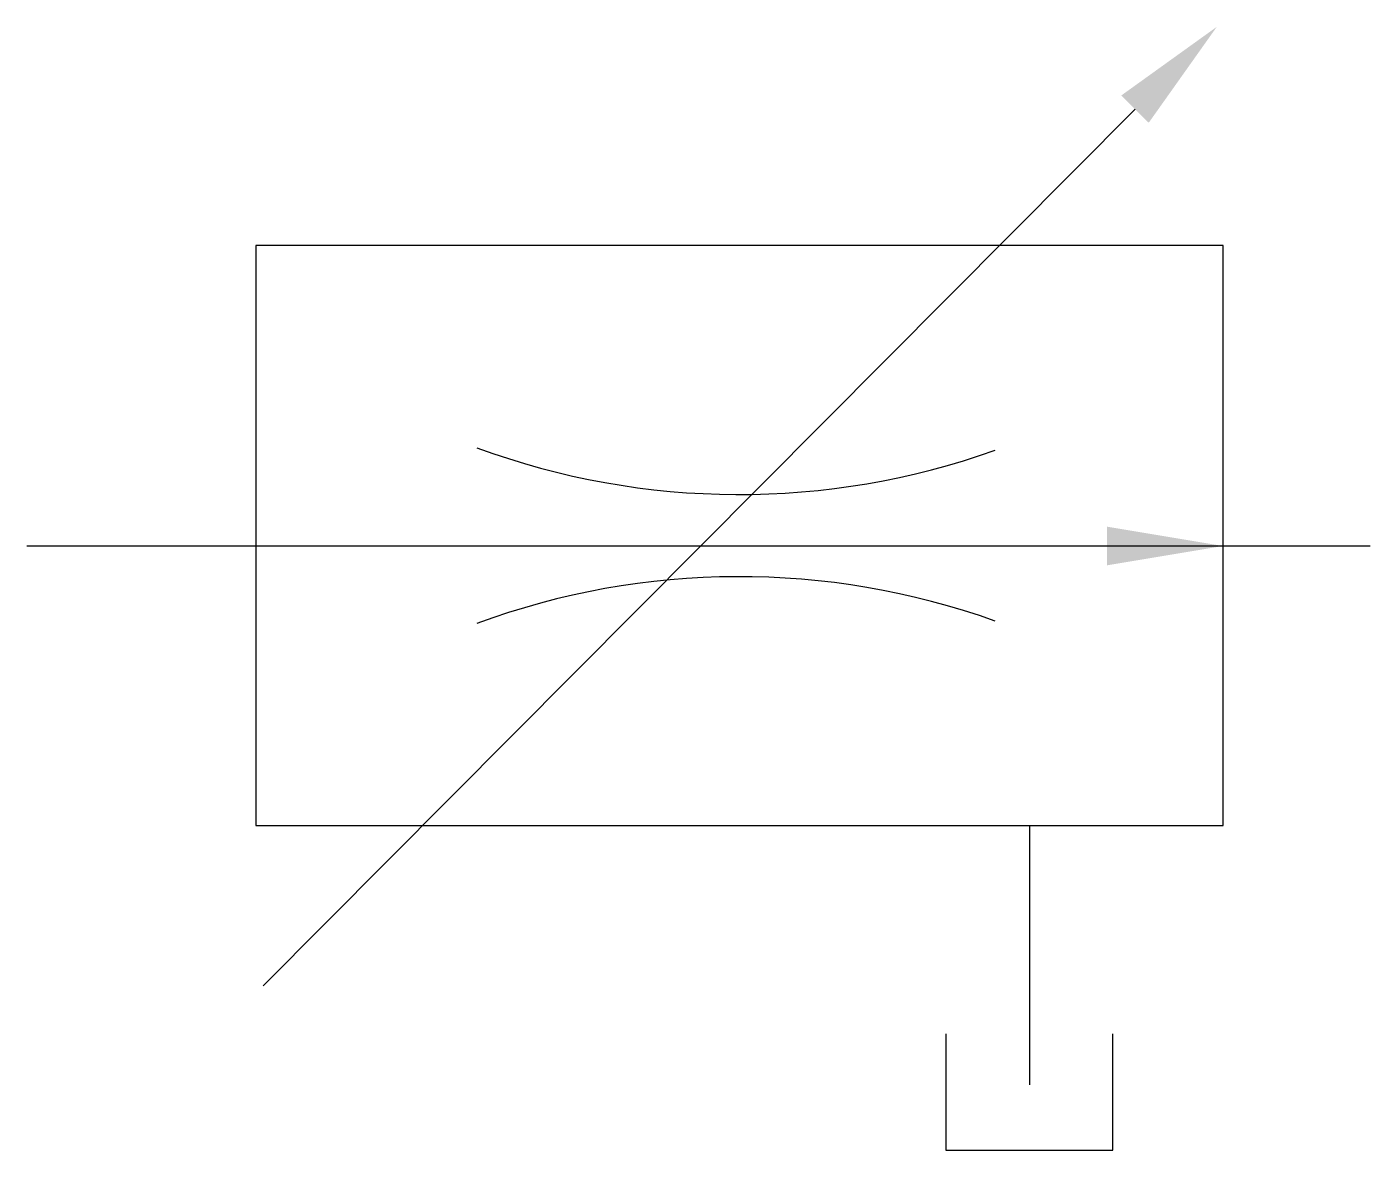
# Model space of a CAD drawing. Extents: x 4.6 to 25.4, y -9.4 to 8.1.
import ezdxf

# ---------------------------------------------------------------- set-up
doc = ezdxf.new("R2010")
doc.units = 0
doc.linetypes.add('DASHED', pattern=[0])
doc.layers.add('2', color=1, linetype='CONTINUOUS')

msp = doc.modelspace()

# ---------------------------------------------------------------- linework, layer by layer
at = {"layer": '2', "color": 0}
for p, q in [((21.773, 6.78), (8.252, -6.828)), ((23.138, 4.662), (8.138, 4.662)), ((8.138, 4.662), (8.138, -4.338)), ((23.138, -4.338), (23.138, 4.662)), ((25.42, 0), (4.587, 0)), ((8.138, -4.338), (23.138, -4.338)), ((18.837, -7.573), (18.837, -9.376)), ((21.431, -9.376), (21.431, -7.573)), ((18.837, -9.376), (21.431, -9.376))]:
    msp.add_line(p, q, dxfattribs=at)
at = {"layer": '2', "color": 0, "linetype": 'DASHED'}
msp.add_line((20.138, -4.338), (20.138, -8.362), dxfattribs=at)
at = {"layer": '2', "color": 0}
for centre, start, end in [((15.635, 12.582), 249.8055, 289.6878), ((15.635, -12.259), 70.3122, 110.1945)]:
    msp.add_arc(centre, 11.783, start, end, dxfattribs=at)
for points in [[(21.56, 6.992), (21.986, 6.569), (23.041, 8.057)], [(21.338, 0.3), (21.338, -0.3), (23.138, 0)]]:
    msp.add_solid(points, dxfattribs=at)

doc.saveas('drawing.dxf')
